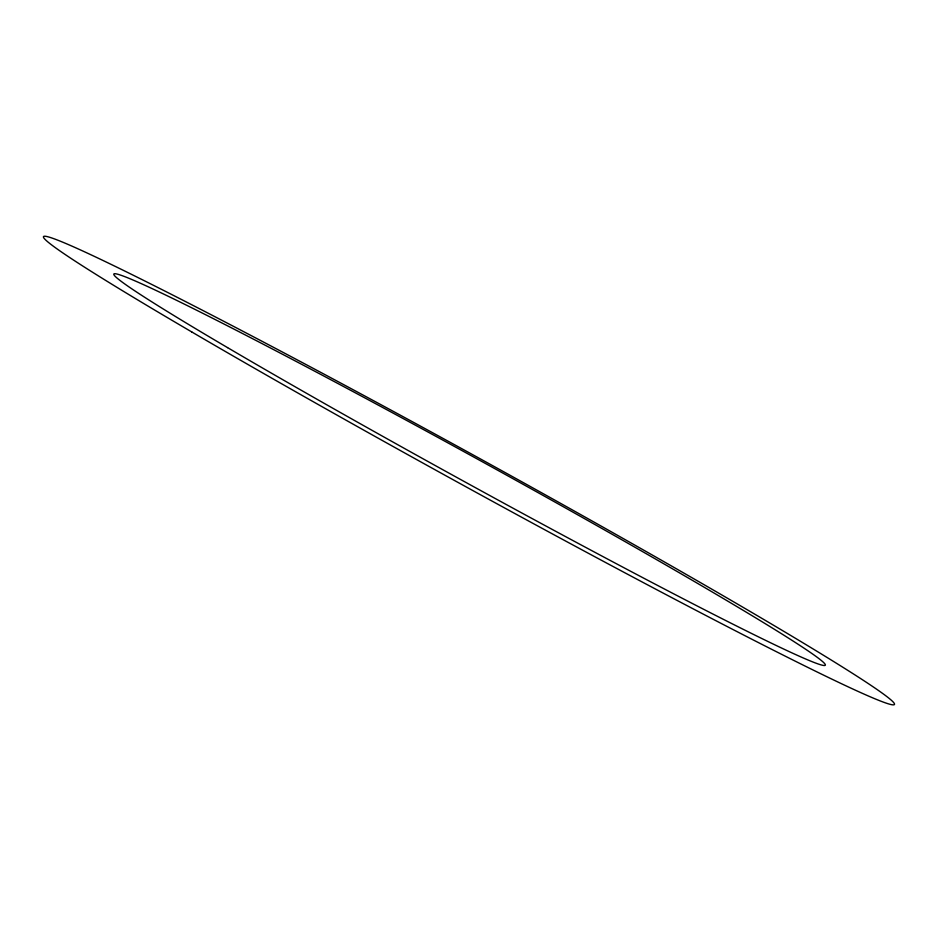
<?xml version="1.0" encoding="UTF-8"?>
<svg xmlns="http://www.w3.org/2000/svg" width="940" height="940" viewBox="0 0 940 940"><rect width="100%" height="100%" fill="white"/><g stroke="black" fill="none" stroke-linecap="round" stroke-linejoin="round"><path stroke-width="1.41" d="M191.713 331.914A485.616 15.698 28.8 0 0 887.231 703.473A485.616 15.698 28.8 0 0 327.86 376.176A485.616 15.698 28.8 0 0 191.713 331.914M227.562 347.624A406.127 13.019 28.8 0 0 816.555 663.393A406.127 13.019 28.8 0 0 364.297 397.62A406.127 13.019 28.8 0 0 227.562 347.624"/></g></svg>
